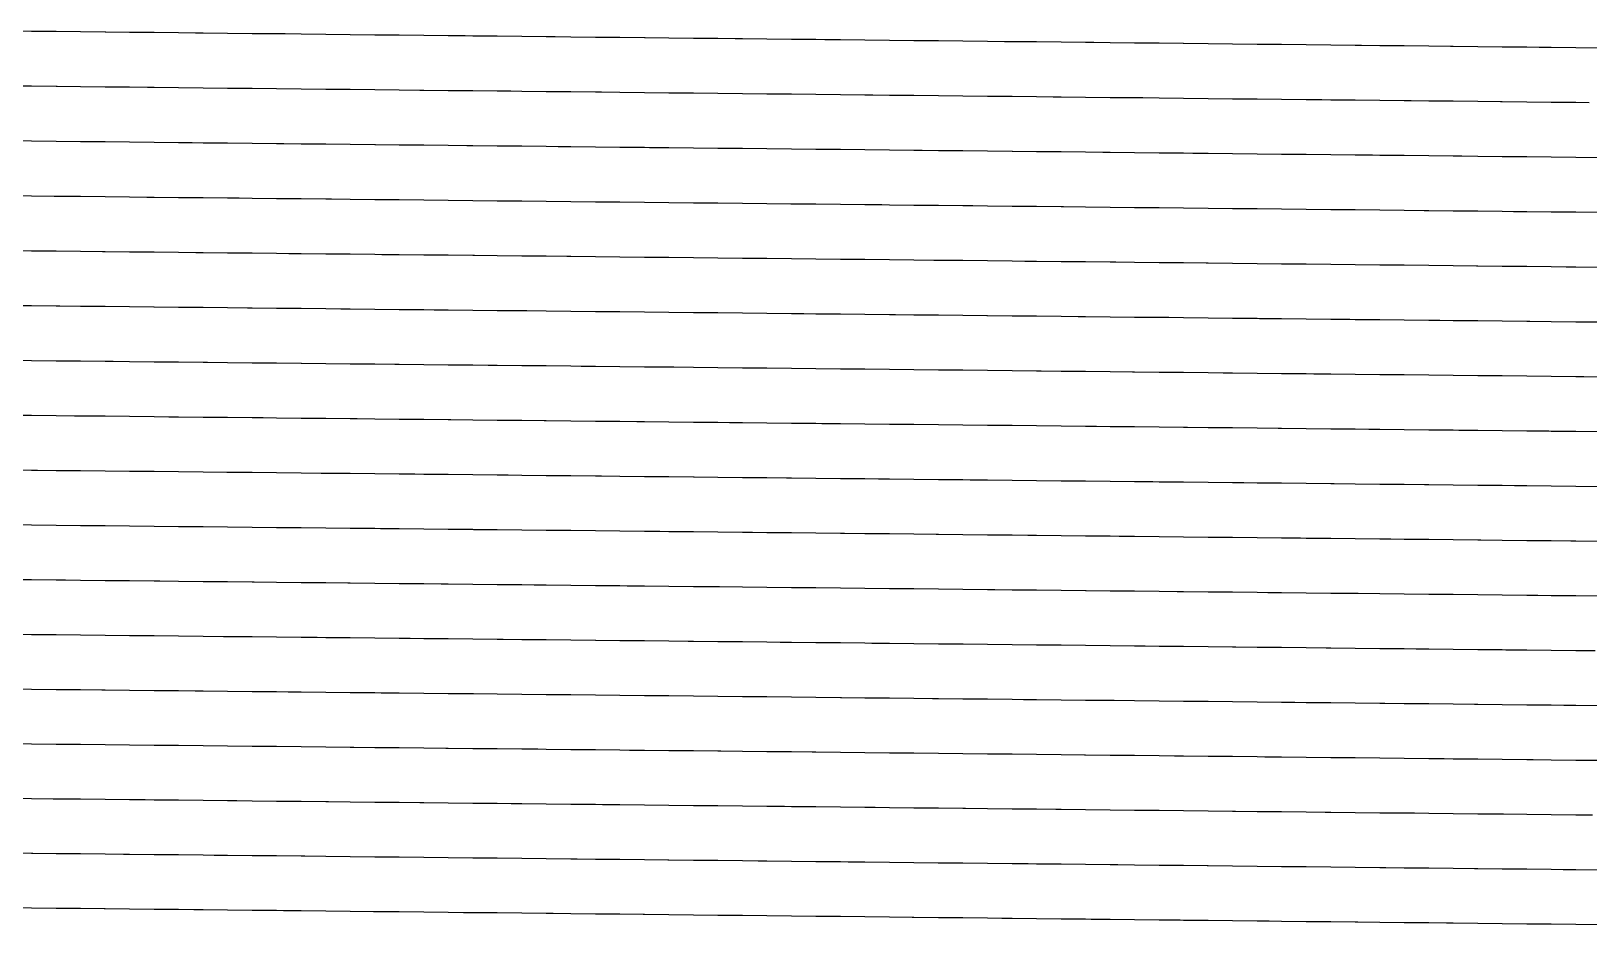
# Model space of a CAD drawing. Header units: metres. Extents: x 228 to 3387, y 40 to 163.
# Drawn here: x 2766.9 to 2967.8, y 44.8 to 160 of the extents above; entities that cross this region are included whole.
import ezdxf

# ---------------------------------------------------------------- set-up
doc = ezdxf.new("R2010")
doc.units = ezdxf.units.M
for name, color, linetype in [('Contour_Level_10', 7, 'Continuous'), ('Contour_Level_11', 7, 'Continuous'), ('Contour_Level_12', 7, 'Continuous'), ('Contour_Level_13', 7, 'Continuous'), ('Contour_Level_14', 7, 'Continuous'), ('Contour_Level_15', 7, 'Continuous'), ('Contour_Level_16', 7, 'Continuous'), ('Contour_Level_17', 7, 'Continuous'), ('Contour_Level_18', 7, 'Continuous'), ('Contour_Level_2', 7, 'Continuous'), ('Contour_Level_3', 7, 'Continuous'), ('Contour_Level_4', 7, 'Continuous'), ('Contour_Level_5', 7, 'Continuous'), ('Contour_Level_6', 7, 'Continuous'), ('Contour_Level_7', 7, 'Continuous'), ('Contour_Level_8', 7, 'Continuous'), ('Contour_Level_9', 7, 'Continuous')]:
    doc.layers.add(name, color=color, linetype=linetype)

msp = doc.modelspace()

# ---------------------------------------------------------------- linework, layer by layer
at = {"layer": 'Contour_Level_10'}
msp.add_lwpolyline([(2969.25, 101.32), (2966.09, 101.35), (2962.92, 101.39), (2959.76, 101.42), (2958.18, 101.44), (2956.6, 101.46), (2953.44, 101.49), (2950.28, 101.52), (2947.12, 101.56), (2946.57, 101.56), (2943.95, 101.59), (2940.79, 101.62), (2937.63, 101.66), (2934.93, 101.68), (2934.47, 101.69), (2931.31, 101.72), (2928.14, 101.76), (2924.98, 101.79), (2923.25, 101.81), (2921.82, 101.82), (2918.66, 101.86), (2915.5, 101.89), (2912.34, 101.92), (2911.53, 101.93), (2909.17, 101.96), (2906.01, 101.99), (2902.85, 102.02), (2899.78, 102.05), (2899.69, 102.05), (2896.53, 102.09), (2893.37, 102.12), (2890.2, 102.15), (2887.98, 102.18), (2887.04, 102.19), (2883.88, 102.22), (2880.72, 102.25), (2877.56, 102.29), (2876.15, 102.3), (2874.39, 102.32), (2871.23, 102.35), (2868.07, 102.38), (2864.91, 102.42), (2864.28, 102.42), (2861.75, 102.45), (2858.59, 102.48), (2855.42, 102.51), (2852.36, 102.55), (2852.26, 102.55), (2849.1, 102.58), (2845.94, 102.61), (2842.78, 102.65), (2840.4, 102.67), (2839.62, 102.68), (2836.45, 102.71), (2833.29, 102.74), (2830.13, 102.77), (2828.39, 102.79), (2826.97, 102.81), (2823.81, 102.84), (2820.64, 102.87), (2817.48, 102.9), (2816.34, 102.92), (2814.32, 102.94), (2811.16, 102.97), (2808, 103), (2804.84, 103.03), (2804.24, 103.04), (2801.67, 103.07), (2798.51, 103.1), (2795.35, 103.13), (2792.19, 103.16), (2792.1, 103.16), (2789.03, 103.19), (2785.87, 103.23), (2782.7, 103.26), (2779.9, 103.29), (2779.54, 103.29), (2776.38, 103.32), (2773.22, 103.35), (2770.06, 103.38), (2767.66, 103.41), (2766.89, 103.42), (2763.73, 103.45)], dxfattribs=at)
at = {"layer": 'Contour_Level_11'}
msp.add_lwpolyline([(2969.25, 94.26), (2966.09, 94.29), (2965.43, 94.3), (2962.92, 94.32), (2959.76, 94.36), (2956.6, 94.39), (2953.84, 94.42), (2953.44, 94.42), (2950.28, 94.46), (2947.12, 94.49), (2943.95, 94.53), (2942.23, 94.54), (2940.79, 94.56), (2937.63, 94.59), (2934.47, 94.63), (2931.31, 94.66), (2930.58, 94.67), (2928.14, 94.69), (2924.98, 94.73), (2921.82, 94.76), (2918.89, 94.79), (2918.66, 94.79), (2915.5, 94.83), (2912.34, 94.86), (2909.17, 94.89), (2907.17, 94.91), (2906.01, 94.93), (2902.85, 94.96), (2899.69, 94.99), (2896.53, 95.02), (2895.41, 95.04), (2893.37, 95.06), (2890.2, 95.09), (2887.04, 95.12), (2883.88, 95.16), (2883.6, 95.16), (2880.72, 95.19), (2877.56, 95.22), (2874.39, 95.25), (2871.76, 95.28), (2871.23, 95.29), (2868.07, 95.32), (2864.91, 95.35), (2861.75, 95.39), (2859.88, 95.41), (2858.59, 95.42), (2855.42, 95.45), (2852.26, 95.48), (2849.1, 95.52), (2847.95, 95.53), (2845.94, 95.55), (2842.78, 95.58), (2839.62, 95.61), (2836.45, 95.65), (2835.98, 95.65), (2833.29, 95.68), (2830.13, 95.71), (2826.97, 95.74), (2823.96, 95.77), (2823.81, 95.78), (2820.64, 95.81), (2817.48, 95.84), (2814.32, 95.87), (2811.9, 95.9), (2811.16, 95.91), (2808, 95.94), (2804.84, 95.97), (2801.67, 96), (2799.8, 96.02), (2798.51, 96.03), (2795.35, 96.07), (2792.19, 96.1), (2789.03, 96.13), (2787.65, 96.14), (2785.87, 96.16), (2782.7, 96.19), (2779.54, 96.23), (2776.38, 96.26), (2775.45, 96.27), (2773.22, 96.29), (2770.06, 96.32), (2766.89, 96.35), (2763.73, 96.39)], dxfattribs=at)
at = {"layer": 'Contour_Level_12'}
msp.add_lwpolyline([(2969.25, 87.19), (2966.09, 87.23), (2962.92, 87.26), (2961.19, 87.28), (2959.76, 87.29), (2956.6, 87.33), (2953.44, 87.36), (2950.28, 87.4), (2949.61, 87.4), (2947.12, 87.43), (2943.95, 87.46), (2940.79, 87.5), (2937.99, 87.53), (2937.63, 87.53), (2934.47, 87.56), (2931.31, 87.6), (2928.14, 87.63), (2926.34, 87.65), (2924.98, 87.66), (2921.82, 87.7), (2918.66, 87.73), (2915.5, 87.76), (2914.65, 87.77), (2912.34, 87.8), (2909.17, 87.83), (2906.01, 87.86), (2902.93, 87.89), (2902.85, 87.9), (2899.69, 87.93), (2896.53, 87.96), (2893.37, 88), (2891.16, 88.02), (2890.2, 88.03), (2887.04, 88.06), (2883.88, 88.09), (2880.72, 88.13), (2879.36, 88.14), (2877.56, 88.16), (2874.39, 88.19), (2871.23, 88.23), (2868.07, 88.26), (2867.52, 88.26), (2864.91, 88.29), (2861.75, 88.32), (2858.59, 88.36), (2855.64, 88.39), (2855.42, 88.39), (2852.26, 88.42), (2849.1, 88.45), (2845.94, 88.49), (2843.72, 88.51), (2842.78, 88.52), (2839.62, 88.55), (2836.45, 88.59), (2833.29, 88.62), (2831.75, 88.63), (2830.13, 88.65), (2826.97, 88.68), (2823.81, 88.72), (2820.64, 88.75), (2819.74, 88.76), (2817.48, 88.78), (2814.32, 88.81), (2811.16, 88.84), (2808, 88.88), (2807.69, 88.88), (2804.84, 88.91), (2801.67, 88.94), (2798.51, 88.97), (2795.6, 89), (2795.35, 89.01), (2792.19, 89.04), (2789.03, 89.07), (2785.87, 89.1), (2783.46, 89.13), (2782.7, 89.13), (2779.54, 89.17), (2776.38, 89.2), (2773.22, 89.23), (2771.28, 89.25), (2770.06, 89.26), (2766.89, 89.29), (2763.73, 89.33)], dxfattribs=at)
at = {"layer": 'Contour_Level_13'}
msp.add_lwpolyline([(2968.59, 80.14), (2966.09, 80.16), (2962.92, 80.2), (2959.76, 80.23), (2957.05, 80.26), (2956.6, 80.27), (2953.44, 80.3), (2950.28, 80.33), (2947.12, 80.37), (2945.47, 80.38), (2943.95, 80.4), (2940.79, 80.43), (2937.63, 80.47), (2934.47, 80.5), (2933.86, 80.51), (2931.31, 80.53), (2928.14, 80.57), (2924.98, 80.6), (2922.22, 80.63), (2921.82, 80.63), (2918.66, 80.67), (2915.5, 80.7), (2912.34, 80.73), (2910.54, 80.75), (2909.17, 80.77), (2906.01, 80.8), (2902.85, 80.83), (2899.69, 80.87), (2898.82, 80.88), (2896.53, 80.9), (2893.37, 80.93), (2890.2, 80.97), (2887.07, 81), (2887.04, 81), (2883.88, 81.03), (2880.72, 81.07), (2877.56, 81.1), (2875.28, 81.12), (2874.39, 81.13), (2871.23, 81.17), (2868.07, 81.2), (2864.91, 81.23), (2863.45, 81.25), (2861.75, 81.26), (2858.59, 81.3), (2855.42, 81.33), (2852.26, 81.36), (2851.58, 81.37), (2849.1, 81.4), (2845.94, 81.43), (2842.78, 81.46), (2839.68, 81.49), (2839.62, 81.49), (2836.45, 81.53), (2833.29, 81.56), (2830.13, 81.59), (2827.73, 81.62), (2826.97, 81.62), (2823.81, 81.66), (2820.64, 81.69), (2817.48, 81.72), (2815.75, 81.74), (2814.32, 81.75), (2811.16, 81.79), (2808, 81.82), (2804.84, 81.85), (2803.72, 81.86), (2801.67, 81.88), (2798.51, 81.92), (2795.35, 81.95), (2792.19, 81.98), (2791.66, 81.98), (2789.03, 82.01), (2785.87, 82.04), (2782.7, 82.08), (2779.56, 82.11), (2779.54, 82.11), (2776.38, 82.14), (2773.22, 82.17), (2770.06, 82.2), (2767.43, 82.23), (2766.89, 82.24), (2763.73, 82.27)], dxfattribs=at)
at = {"layer": 'Contour_Level_14'}
msp.add_lwpolyline([(2969.25, 73.07), (2966.09, 73.1), (2964.55, 73.12), (2962.92, 73.14), (2959.76, 73.17), (2956.6, 73.2), (2953.44, 73.24), (2953.01, 73.24), (2950.28, 73.27), (2947.12, 73.31), (2943.95, 73.34), (2941.45, 73.37), (2940.79, 73.37), (2937.63, 73.41), (2934.47, 73.44), (2931.31, 73.47), (2929.85, 73.49), (2928.14, 73.51), (2924.98, 73.54), (2921.82, 73.57), (2918.66, 73.61), (2918.22, 73.61), (2915.5, 73.64), (2912.34, 73.67), (2909.17, 73.71), (2906.55, 73.74), (2906.01, 73.74), (2902.85, 73.77), (2899.69, 73.81), (2896.53, 73.84), (2894.85, 73.86), (2893.37, 73.87), (2890.2, 73.91), (2887.04, 73.94), (2883.88, 73.97), (2883.12, 73.98), (2880.72, 74.01), (2877.56, 74.04), (2874.39, 74.07), (2871.35, 74.11), (2871.23, 74.11), (2868.07, 74.14), (2864.91, 74.17), (2861.75, 74.21), (2859.55, 74.23), (2858.59, 74.24), (2855.42, 74.27), (2852.26, 74.3), (2849.1, 74.34), (2847.71, 74.35), (2845.94, 74.37), (2842.78, 74.4), (2839.62, 74.44), (2836.45, 74.47), (2835.83, 74.47), (2833.29, 74.5), (2830.13, 74.53), (2826.97, 74.57), (2823.92, 74.6), (2823.81, 74.6), (2820.64, 74.63), (2817.48, 74.66), (2814.32, 74.7), (2811.98, 74.72), (2811.16, 74.73), (2808, 74.76), (2804.84, 74.79), (2801.67, 74.83), (2800.01, 74.84), (2798.51, 74.86), (2795.35, 74.89), (2792.19, 74.92), (2789.03, 74.96), (2788, 74.97), (2785.87, 74.99), (2782.7, 75.02), (2779.54, 75.05), (2776.38, 75.09), (2775.96, 75.09), (2773.22, 75.12), (2770.06, 75.15), (2766.89, 75.18), (2763.9, 75.21)], dxfattribs=at)
at = {"layer": 'Contour_Level_15'}
msp.add_lwpolyline([(2969.25, 66.01), (2966.09, 66.04), (2962.92, 66.08), (2960.6, 66.1), (2959.76, 66.11), (2956.6, 66.14), (2953.44, 66.18), (2950.28, 66.21), (2949.08, 66.23), (2947.12, 66.25), (2943.95, 66.28), (2940.79, 66.31), (2937.63, 66.35), (2937.53, 66.35), (2934.47, 66.38), (2931.31, 66.41), (2928.14, 66.45), (2925.95, 66.47), (2924.98, 66.48), (2921.82, 66.52), (2918.66, 66.55), (2915.5, 66.58), (2914.34, 66.59), (2912.34, 66.62), (2909.17, 66.65), (2906.01, 66.68), (2902.85, 66.72), (2902.7, 66.72), (2899.69, 66.75), (2896.53, 66.78), (2893.37, 66.82), (2891.03, 66.84), (2890.2, 66.85), (2887.04, 66.88), (2883.88, 66.92), (2880.72, 66.95), (2879.33, 66.96), (2877.56, 66.98), (2874.39, 67.02), (2871.23, 67.05), (2868.07, 67.08), (2867.59, 67.09), (2864.91, 67.12), (2861.75, 67.15), (2858.59, 67.18), (2855.82, 67.21), (2855.42, 67.21), (2852.26, 67.25), (2849.1, 67.28), (2845.94, 67.31), (2844.03, 67.33), (2842.78, 67.35), (2839.62, 67.38), (2836.45, 67.41), (2833.29, 67.45), (2832.2, 67.46), (2830.13, 67.48), (2826.97, 67.51), (2823.81, 67.54), (2820.64, 67.58), (2820.34, 67.58), (2817.48, 67.61), (2814.32, 67.64), (2811.16, 67.67), (2808.46, 67.7), (2808, 67.71), (2804.84, 67.74), (2801.67, 67.77), (2798.51, 67.81), (2796.55, 67.83), (2795.35, 67.84), (2792.19, 67.87), (2789.03, 67.9), (2785.87, 67.94), (2784.62, 67.95), (2782.7, 67.97), (2779.54, 68), (2776.38, 68.03), (2773.22, 68.07), (2772.67, 68.07), (2770.06, 68.1), (2766.89, 68.13), (2763.73, 68.16)], dxfattribs=at)
at = {"layer": 'Contour_Level_16'}
msp.add_lwpolyline([(2968.22, 58.96), (2966.09, 58.98), (2962.92, 59.02), (2959.76, 59.05), (2956.76, 59.08), (2956.6, 59.09), (2953.44, 59.12), (2950.28, 59.15), (2947.12, 59.19), (2945.26, 59.21), (2943.95, 59.22), (2940.79, 59.25), (2937.63, 59.29), (2934.47, 59.32), (2933.74, 59.33), (2931.31, 59.36), (2928.14, 59.39), (2924.98, 59.42), (2922.19, 59.45), (2921.82, 59.46), (2918.66, 59.49), (2915.5, 59.52), (2912.34, 59.56), (2910.61, 59.58), (2909.17, 59.59), (2906.01, 59.63), (2902.85, 59.66), (2899.69, 59.69), (2899, 59.7), (2896.53, 59.73), (2893.37, 59.76), (2890.2, 59.79), (2887.36, 59.82), (2887.04, 59.83), (2883.88, 59.86), (2880.72, 59.89), (2877.56, 59.93), (2875.7, 59.95), (2874.39, 59.96), (2871.23, 59.99), (2868.07, 60.03), (2864.91, 60.06), (2864.01, 60.07), (2861.75, 60.09), (2858.59, 60.13), (2855.42, 60.16), (2852.29, 60.19), (2852.26, 60.19), (2849.1, 60.23), (2845.94, 60.26), (2842.78, 60.29), (2840.55, 60.32), (2839.62, 60.33), (2836.45, 60.36), (2833.29, 60.39), (2830.13, 60.42), (2828.78, 60.44), (2826.97, 60.46), (2823.81, 60.49), (2820.64, 60.52), (2817.48, 60.56), (2816.99, 60.56), (2814.32, 60.59), (2811.16, 60.62), (2808, 60.66), (2805.19, 60.68), (2804.84, 60.69), (2801.67, 60.72), (2798.51, 60.75), (2795.35, 60.79), (2793.37, 60.81), (2792.19, 60.82), (2789.03, 60.85), (2785.87, 60.89), (2782.7, 60.92), (2781.54, 60.93), (2779.54, 60.95), (2776.38, 60.98), (2773.22, 61.02), (2770.06, 61.05), (2769.7, 61.05), (2766.89, 61.08), (2763.73, 61.12)], dxfattribs=at)
at = {"layer": 'Contour_Level_17'}
msp.add_lwpolyline([(2969.25, 51.89), (2966.09, 51.93), (2964.46, 51.94), (2962.92, 51.96), (2959.76, 51.99), (2956.6, 52.03), (2953.44, 52.06), (2953.02, 52.07), (2950.28, 52.1), (2947.12, 52.13), (2943.95, 52.16), (2941.56, 52.19), (2940.79, 52.2), (2937.63, 52.23), (2934.47, 52.27), (2931.31, 52.3), (2930.07, 52.31), (2928.14, 52.33), (2924.98, 52.37), (2921.82, 52.4), (2918.66, 52.43), (2918.55, 52.44), (2915.5, 52.47), (2912.34, 52.5), (2909.17, 52.54), (2907.01, 52.56), (2906.01, 52.57), (2902.85, 52.6), (2899.69, 52.64), (2896.53, 52.67), (2895.44, 52.68), (2893.37, 52.7), (2890.2, 52.74), (2887.04, 52.77), (2883.88, 52.8), (2883.85, 52.8), (2880.72, 52.84), (2877.56, 52.87), (2874.39, 52.91), (2872.24, 52.93), (2871.23, 52.94), (2868.07, 52.97), (2864.91, 53.01), (2861.75, 53.04), (2860.6, 53.05), (2858.59, 53.07), (2855.42, 53.11), (2852.26, 53.14), (2849.1, 53.17), (2848.95, 53.17), (2845.94, 53.21), (2842.78, 53.24), (2839.62, 53.27), (2837.27, 53.3), (2836.45, 53.31), (2833.29, 53.34), (2830.13, 53.37), (2826.97, 53.41), (2825.58, 53.42), (2823.81, 53.44), (2820.64, 53.47), (2817.48, 53.51), (2814.32, 53.54), (2813.88, 53.54), (2811.16, 53.57), (2808, 53.61), (2804.84, 53.64), (2802.17, 53.67), (2801.67, 53.67), (2798.51, 53.71), (2795.35, 53.74), (2792.19, 53.77), (2790.46, 53.79), (2789.03, 53.8), (2785.87, 53.84), (2782.7, 53.87), (2779.54, 53.9), (2778.75, 53.91), (2776.38, 53.94), (2773.22, 53.97), (2770.06, 54), (2767.05, 54.04), (2766.89, 54.04), (2763.73, 54.07)], dxfattribs=at)
at = {"layer": 'Contour_Level_18'}
msp.add_lwpolyline([(2969.25, 44.83), (2966.09, 44.87), (2962.92, 44.9), (2960.81, 44.92), (2959.76, 44.94), (2956.6, 44.97), (2953.44, 45), (2950.28, 45.04), (2949.4, 45.05), (2947.12, 45.07), (2943.95, 45.11), (2940.79, 45.14), (2937.97, 45.17), (2937.63, 45.17), (2934.47, 45.21), (2931.31, 45.24), (2928.14, 45.28), (2926.52, 45.29), (2924.98, 45.31), (2921.82, 45.34), (2918.66, 45.38), (2915.5, 45.41), (2915.05, 45.42), (2912.34, 45.45), (2909.17, 45.48), (2906.01, 45.51), (2903.55, 45.54), (2902.85, 45.55), (2899.69, 45.58), (2896.53, 45.62), (2893.37, 45.65), (2892.03, 45.66), (2890.2, 45.68), (2887.04, 45.72), (2883.88, 45.75), (2880.72, 45.78), (2880.5, 45.79), (2877.56, 45.82), (2874.39, 45.85), (2871.23, 45.89), (2868.95, 45.91), (2868.07, 45.92), (2864.91, 45.95), (2861.75, 45.99), (2858.59, 46.02), (2857.38, 46.03), (2855.42, 46.05), (2852.26, 46.09), (2849.1, 46.12), (2845.94, 46.15), (2845.8, 46.16), (2842.78, 46.19), (2839.62, 46.22), (2836.45, 46.26), (2834.2, 46.28), (2833.29, 46.29), (2830.13, 46.32), (2826.97, 46.36), (2823.81, 46.39), (2822.61, 46.4), (2820.64, 46.42), (2817.48, 46.46), (2814.32, 46.49), (2811.16, 46.52), (2811, 46.53), (2808, 46.56), (2804.84, 46.59), (2801.67, 46.62), (2799.41, 46.65), (2798.51, 46.66), (2795.35, 46.69), (2792.19, 46.73), (2789.03, 46.76), (2787.82, 46.77), (2785.87, 46.79), (2782.7, 46.83), (2779.54, 46.86), (2776.38, 46.89), (2776.25, 46.89), (2773.22, 46.93), (2770.06, 46.96), (2766.89, 46.99), (2764.7, 47.02)], dxfattribs=at)
at = {"layer": 'Contour_Level_2'}
msp.add_lwpolyline([(2969.25, 157.87), (2966.09, 157.9), (2962.92, 157.94), (2961.36, 157.95), (2959.76, 157.97), (2956.6, 158), (2953.44, 158.04), (2950.28, 158.07), (2949.91, 158.08), (2947.12, 158.11), (2943.95, 158.14), (2940.79, 158.17), (2938.44, 158.2), (2937.63, 158.21), (2934.47, 158.24), (2931.31, 158.27), (2928.14, 158.31), (2926.96, 158.32), (2924.98, 158.34), (2921.82, 158.38), (2918.66, 158.41), (2915.5, 158.44), (2915.45, 158.44), (2912.34, 158.48), (2909.17, 158.51), (2906.01, 158.55), (2903.92, 158.57), (2902.85, 158.58), (2899.69, 158.61), (2896.53, 158.65), (2893.37, 158.68), (2892.38, 158.69), (2890.2, 158.71), (2887.04, 158.75), (2883.88, 158.78), (2880.82, 158.81), (2880.72, 158.81), (2877.56, 158.85), (2874.39, 158.88), (2871.23, 158.92), (2869.24, 158.94), (2868.07, 158.95), (2864.91, 158.98), (2861.75, 159.02), (2858.59, 159.05), (2857.65, 159.06), (2855.42, 159.08), (2852.26, 159.12), (2849.1, 159.15), (2846.05, 159.18), (2845.94, 159.18), (2842.78, 159.22), (2839.62, 159.25), (2836.45, 159.28), (2834.44, 159.31), (2833.29, 159.32), (2830.13, 159.35), (2826.97, 159.39), (2823.81, 159.42), (2822.83, 159.43), (2820.64, 159.45), (2817.48, 159.49), (2814.32, 159.52), (2811.23, 159.55), (2811.16, 159.55), (2808, 159.59), (2804.84, 159.62), (2801.67, 159.65), (2799.63, 159.68), (2798.51, 159.69), (2795.35, 159.72), (2792.19, 159.75), (2789.03, 159.79), (2788.05, 159.8), (2785.87, 159.82), (2782.7, 159.86), (2779.54, 159.89), (2776.49, 159.92), (2776.38, 159.92), (2773.22, 159.96), (2770.06, 159.99), (2766.89, 160.02), (2764.97, 160.05)], dxfattribs=at)
at = {"layer": 'Contour_Level_3'}
msp.add_lwpolyline([(2967.82, 150.81), (2966.09, 150.83), (2962.92, 150.86), (2959.76, 150.9), (2956.6, 150.93), (2956.35, 150.93), (2953.44, 150.97), (2950.28, 151), (2947.12, 151.03), (2944.86, 151.06), (2943.95, 151.07), (2940.79, 151.1), (2937.63, 151.13), (2934.47, 151.17), (2933.34, 151.18), (2931.31, 151.2), (2928.14, 151.24), (2924.98, 151.27), (2921.82, 151.3), (2921.8, 151.3), (2918.66, 151.34), (2915.5, 151.37), (2912.34, 151.4), (2910.23, 151.43), (2909.17, 151.44), (2906.01, 151.47), (2902.85, 151.5), (2899.69, 151.54), (2898.65, 151.55), (2896.53, 151.57), (2893.37, 151.61), (2890.2, 151.64), (2887.04, 151.67), (2887.04, 151.67), (2883.88, 151.71), (2880.72, 151.74), (2877.56, 151.77), (2875.41, 151.8), (2874.39, 151.81), (2871.23, 151.84), (2868.07, 151.87), (2864.91, 151.91), (2863.75, 151.92), (2861.75, 151.94), (2858.59, 151.97), (2855.42, 152.01), (2852.26, 152.04), (2852.09, 152.04), (2849.1, 152.07), (2845.94, 152.11), (2842.78, 152.14), (2840.4, 152.17), (2839.62, 152.17), (2836.45, 152.21), (2833.29, 152.24), (2830.13, 152.27), (2828.7, 152.29), (2826.97, 152.31), (2823.81, 152.34), (2820.64, 152.37), (2817.48, 152.41), (2816.99, 152.41), (2814.32, 152.44), (2811.16, 152.47), (2808, 152.51), (2805.28, 152.53), (2804.84, 152.54), (2801.67, 152.57), (2798.51, 152.61), (2795.35, 152.64), (2793.57, 152.66), (2792.19, 152.67), (2789.03, 152.71), (2785.87, 152.74), (2782.7, 152.77), (2781.87, 152.78), (2779.54, 152.81), (2776.38, 152.84), (2773.22, 152.87), (2770.19, 152.9), (2770.06, 152.91), (2766.89, 152.94), (2763.73, 152.97)], dxfattribs=at)
at = {"layer": 'Contour_Level_4'}
msp.add_lwpolyline([(2969.25, 143.72), (2966.09, 143.76), (2962.92, 143.79), (2962.91, 143.79), (2959.76, 143.83), (2956.6, 143.86), (2953.44, 143.89), (2951.4, 143.92), (2950.28, 143.93), (2947.12, 143.96), (2943.95, 144), (2940.79, 144.03), (2939.86, 144.04), (2937.63, 144.06), (2934.47, 144.1), (2931.31, 144.13), (2928.29, 144.16), (2928.14, 144.16), (2924.98, 144.2), (2921.82, 144.23), (2918.66, 144.26), (2916.7, 144.29), (2915.5, 144.3), (2912.34, 144.33), (2909.17, 144.37), (2906.01, 144.4), (2905.08, 144.41), (2902.85, 144.43), (2899.69, 144.47), (2896.53, 144.5), (2893.44, 144.53), (2893.37, 144.53), (2890.2, 144.57), (2887.04, 144.6), (2883.88, 144.63), (2881.77, 144.65), (2880.72, 144.67), (2877.56, 144.7), (2874.39, 144.73), (2871.23, 144.77), (2870.07, 144.78), (2868.07, 144.8), (2864.91, 144.83), (2861.75, 144.87), (2858.59, 144.9), (2858.35, 144.9), (2855.42, 144.93), (2852.26, 144.96), (2849.1, 145), (2846.6, 145.02), (2845.94, 145.03), (2842.78, 145.06), (2839.62, 145.1), (2836.45, 145.13), (2834.83, 145.15), (2833.29, 145.16), (2830.13, 145.2), (2826.97, 145.23), (2823.81, 145.26), (2823.05, 145.27), (2820.64, 145.3), (2817.48, 145.33), (2814.32, 145.36), (2811.25, 145.39), (2811.16, 145.39), (2808, 145.43), (2804.84, 145.46), (2801.67, 145.49), (2799.43, 145.52), (2798.51, 145.53), (2795.35, 145.56), (2792.19, 145.59), (2789.03, 145.62), (2787.61, 145.64), (2785.87, 145.66), (2782.7, 145.69), (2779.54, 145.72), (2776.38, 145.76), (2775.79, 145.76), (2773.22, 145.79), (2770.06, 145.82), (2766.89, 145.86), (2763.98, 145.89)], dxfattribs=at)
at = {"layer": 'Contour_Level_5'}
msp.add_lwpolyline([(2969.25, 136.66), (2966.09, 136.69), (2962.92, 136.72), (2959.76, 136.76), (2958.06, 136.77), (2956.6, 136.79), (2953.44, 136.82), (2950.28, 136.86), (2947.12, 136.89), (2946.51, 136.9), (2943.95, 136.93), (2940.79, 136.96), (2937.63, 136.99), (2934.93, 137.02), (2934.47, 137.03), (2931.31, 137.06), (2928.14, 137.09), (2924.98, 137.13), (2923.32, 137.14), (2921.82, 137.16), (2918.66, 137.19), (2915.5, 137.23), (2912.34, 137.26), (2911.68, 137.27), (2909.17, 137.29), (2906.01, 137.33), (2902.85, 137.36), (2900.01, 137.39), (2899.69, 137.39), (2896.53, 137.43), (2893.37, 137.46), (2890.2, 137.49), (2888.31, 137.51), (2887.04, 137.53), (2883.88, 137.56), (2880.72, 137.59), (2877.56, 137.63), (2876.58, 137.64), (2874.39, 137.66), (2871.23, 137.69), (2868.07, 137.73), (2864.91, 137.76), (2864.82, 137.76), (2861.75, 137.79), (2858.59, 137.82), (2855.42, 137.86), (2853.03, 137.88), (2852.26, 137.89), (2849.1, 137.92), (2845.94, 137.96), (2842.78, 137.99), (2841.22, 138.01), (2839.62, 138.02), (2836.45, 138.06), (2833.29, 138.09), (2830.13, 138.12), (2829.37, 138.13), (2826.97, 138.15), (2823.81, 138.19), (2820.64, 138.22), (2817.5, 138.25), (2817.48, 138.25), (2814.32, 138.29), (2811.16, 138.32), (2808, 138.35), (2805.61, 138.38), (2804.84, 138.38), (2801.67, 138.42), (2798.51, 138.45), (2795.35, 138.48), (2793.7, 138.5), (2792.19, 138.51), (2789.03, 138.55), (2785.87, 138.58), (2782.7, 138.61), (2781.77, 138.62), (2779.54, 138.64), (2776.38, 138.68), (2773.22, 138.71), (2770.06, 138.74), (2769.83, 138.74), (2766.89, 138.77), (2763.73, 138.81)], dxfattribs=at)
at = {"layer": 'Contour_Level_6'}
msp.add_lwpolyline([(2969.25, 129.59), (2966.09, 129.62), (2964.83, 129.63), (2962.92, 129.65), (2959.76, 129.69), (2956.6, 129.72), (2953.44, 129.75), (2953.27, 129.76), (2950.28, 129.79), (2947.12, 129.82), (2943.95, 129.86), (2941.69, 129.88), (2940.79, 129.89), (2937.63, 129.92), (2934.47, 129.96), (2931.31, 129.99), (2930.07, 130), (2928.14, 130.02), (2924.98, 130.06), (2921.82, 130.09), (2918.66, 130.12), (2918.42, 130.13), (2915.5, 130.16), (2912.34, 130.19), (2909.17, 130.22), (2906.74, 130.25), (2906.01, 130.26), (2902.85, 130.29), (2899.69, 130.32), (2896.53, 130.36), (2895.02, 130.37), (2893.37, 130.39), (2890.2, 130.42), (2887.04, 130.46), (2883.88, 130.49), (2883.27, 130.5), (2880.72, 130.52), (2877.56, 130.56), (2874.39, 130.59), (2871.49, 130.62), (2871.23, 130.62), (2868.07, 130.65), (2864.91, 130.69), (2861.75, 130.72), (2859.67, 130.74), (2858.59, 130.75), (2855.42, 130.79), (2852.26, 130.82), (2849.1, 130.85), (2847.82, 130.86), (2845.94, 130.88), (2842.78, 130.92), (2839.62, 130.95), (2836.45, 130.98), (2835.94, 130.99), (2833.29, 131.02), (2830.13, 131.05), (2826.97, 131.08), (2824.03, 131.11), (2823.81, 131.11), (2820.64, 131.15), (2817.48, 131.18), (2814.32, 131.21), (2812.08, 131.23), (2811.16, 131.24), (2808, 131.28), (2804.84, 131.31), (2801.67, 131.34), (2800.1, 131.36), (2798.51, 131.37), (2795.35, 131.41), (2792.19, 131.44), (2789.03, 131.47), (2788.1, 131.48), (2785.87, 131.5), (2782.7, 131.54), (2779.54, 131.57), (2776.38, 131.6), (2776.07, 131.6), (2773.22, 131.63), (2770.06, 131.67), (2766.89, 131.7), (2764.02, 131.73)], dxfattribs=at)
at = {"layer": 'Contour_Level_7'}
msp.add_lwpolyline([(2969.25, 122.52), (2966.09, 122.55), (2962.92, 122.59), (2960.14, 122.62), (2959.76, 122.62), (2956.6, 122.65), (2953.44, 122.69), (2950.28, 122.72), (2948.56, 122.74), (2947.12, 122.75), (2943.95, 122.79), (2940.79, 122.82), (2937.63, 122.85), (2936.94, 122.86), (2934.47, 122.89), (2931.31, 122.92), (2928.14, 122.95), (2925.29, 122.98), (2924.98, 122.99), (2921.82, 123.02), (2918.66, 123.05), (2915.5, 123.09), (2913.61, 123.11), (2912.34, 123.12), (2909.17, 123.15), (2906.01, 123.19), (2902.85, 123.22), (2901.89, 123.23), (2899.69, 123.25), (2896.53, 123.29), (2893.37, 123.32), (2890.2, 123.35), (2890.13, 123.35), (2887.04, 123.39), (2883.88, 123.42), (2880.72, 123.45), (2878.34, 123.48), (2877.56, 123.49), (2874.39, 123.52), (2871.23, 123.55), (2868.07, 123.58), (2866.51, 123.6), (2864.91, 123.62), (2861.75, 123.65), (2858.59, 123.68), (2855.42, 123.72), (2854.64, 123.72), (2852.26, 123.75), (2849.1, 123.78), (2845.94, 123.81), (2842.78, 123.85), (2842.74, 123.85), (2839.62, 123.88), (2836.45, 123.91), (2833.29, 123.94), (2830.8, 123.97), (2830.13, 123.98), (2826.97, 124.01), (2823.81, 124.04), (2820.64, 124.07), (2818.82, 124.09), (2817.48, 124.11), (2814.32, 124.14), (2811.16, 124.17), (2808, 124.2), (2806.8, 124.22), (2804.84, 124.24), (2801.67, 124.27), (2798.51, 124.3), (2795.35, 124.33), (2794.75, 124.34), (2792.19, 124.37), (2789.03, 124.4), (2785.87, 124.43), (2782.7, 124.46), (2782.66, 124.46), (2779.54, 124.49), (2776.38, 124.53), (2773.22, 124.56), (2770.55, 124.59), (2770.06, 124.59), (2766.89, 124.62), (2763.73, 124.65)], dxfattribs=at)
at = {"layer": 'Contour_Level_8'}
msp.add_lwpolyline([(2969.25, 115.45), (2967.11, 115.47), (2966.09, 115.49), (2962.92, 115.52), (2959.76, 115.55), (2956.6, 115.59), (2955.53, 115.6), (2953.44, 115.62), (2950.28, 115.65), (2947.12, 115.69), (2943.95, 115.72), (2943.92, 115.72), (2940.79, 115.75), (2937.63, 115.79), (2934.47, 115.82), (2932.28, 115.84), (2931.31, 115.85), (2928.14, 115.89), (2924.98, 115.92), (2921.82, 115.95), (2920.6, 115.97), (2918.66, 115.99), (2915.5, 116.02), (2912.34, 116.05), (2909.17, 116.09), (2908.89, 116.09), (2906.01, 116.12), (2902.85, 116.15), (2899.69, 116.19), (2897.14, 116.21), (2896.53, 116.22), (2893.37, 116.25), (2890.2, 116.29), (2887.04, 116.32), (2885.35, 116.34), (2883.88, 116.35), (2880.72, 116.38), (2877.56, 116.42), (2874.39, 116.45), (2873.52, 116.46), (2871.23, 116.48), (2868.07, 116.52), (2864.91, 116.55), (2861.75, 116.58), (2861.65, 116.58), (2858.59, 116.61), (2855.42, 116.65), (2852.26, 116.68), (2849.74, 116.71), (2849.1, 116.71), (2845.94, 116.74), (2842.78, 116.78), (2839.62, 116.81), (2837.79, 116.83), (2836.45, 116.84), (2833.29, 116.88), (2830.13, 116.91), (2826.97, 116.94), (2825.8, 116.95), (2823.81, 116.97), (2820.64, 117), (2817.48, 117.04), (2814.32, 117.07), (2813.77, 117.08), (2811.16, 117.1), (2808, 117.13), (2804.84, 117.17), (2801.7, 117.2), (2801.67, 117.2), (2798.51, 117.23), (2795.35, 117.26), (2792.19, 117.29), (2789.58, 117.32), (2789.03, 117.33), (2785.87, 117.36), (2782.7, 117.39), (2779.54, 117.42), (2777.43, 117.44), (2776.38, 117.46), (2773.22, 117.49), (2770.06, 117.52), (2766.89, 117.55), (2765.23, 117.57)], dxfattribs=at)
at = {"layer": 'Contour_Level_9'}
msp.add_lwpolyline([(2969.25, 108.39), (2966.09, 108.42), (2962.92, 108.45), (2962.6, 108.46), (2959.76, 108.49), (2956.6, 108.52), (2953.44, 108.55), (2951.01, 108.58), (2950.28, 108.59), (2947.12, 108.62), (2943.95, 108.65), (2940.79, 108.69), (2939.38, 108.7), (2937.63, 108.72), (2934.47, 108.75), (2931.31, 108.79), (2928.14, 108.82), (2927.71, 108.83), (2924.98, 108.85), (2921.82, 108.89), (2918.66, 108.92), (2916.01, 108.95), (2915.5, 108.95), (2912.34, 108.99), (2909.17, 109.02), (2906.01, 109.05), (2904.28, 109.07), (2902.85, 109.09), (2899.69, 109.12), (2896.53, 109.15), (2893.37, 109.19), (2892.5, 109.2), (2890.2, 109.22), (2887.04, 109.25), (2883.88, 109.29), (2880.72, 109.32), (2880.68, 109.32), (2877.56, 109.35), (2874.39, 109.38), (2871.23, 109.42), (2868.83, 109.44), (2868.07, 109.45), (2864.91, 109.48), (2861.75, 109.51), (2858.59, 109.55), (2856.93, 109.56), (2855.42, 109.58), (2852.26, 109.61), (2849.1, 109.65), (2845.94, 109.68), (2844.99, 109.69), (2842.78, 109.71), (2839.62, 109.74), (2836.45, 109.78), (2833.29, 109.81), (2833.01, 109.81), (2830.13, 109.84), (2826.97, 109.87), (2823.81, 109.91), (2820.98, 109.93), (2820.64, 109.94), (2817.48, 109.97), (2814.32, 110), (2811.16, 110.03), (2808.9, 110.06), (2808, 110.07), (2804.84, 110.1), (2801.67, 110.13), (2798.51, 110.16), (2796.79, 110.18), (2795.35, 110.19), (2792.19, 110.23), (2789.03, 110.26), (2785.87, 110.29), (2784.62, 110.3), (2782.7, 110.32), (2779.54, 110.35), (2776.38, 110.39), (2773.22, 110.42), (2772.42, 110.43), (2770.06, 110.45), (2766.89, 110.48), (2763.73, 110.51)], dxfattribs=at)

doc.saveas('drawing.dxf')
